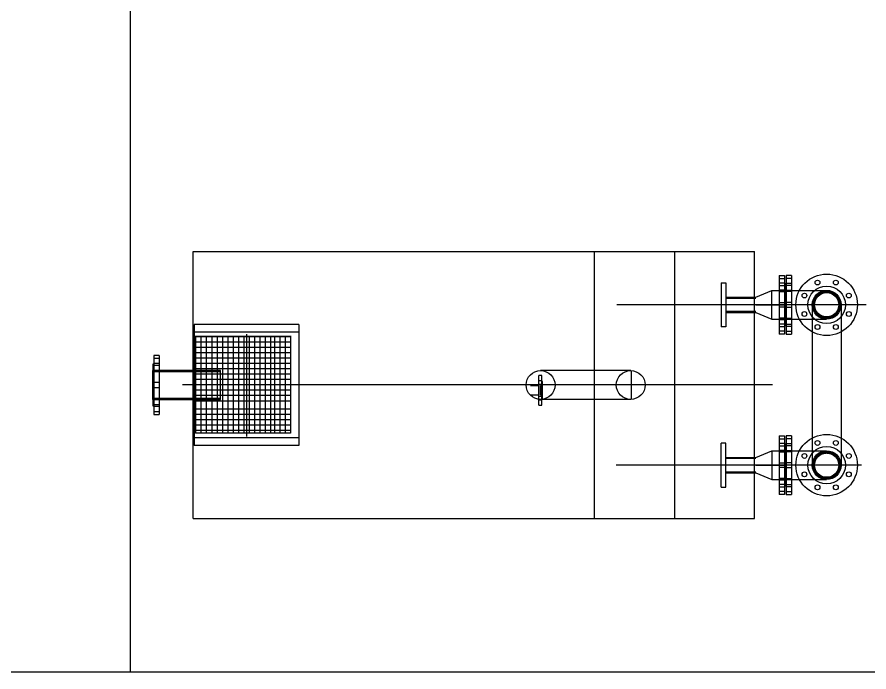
# Model space of a CAD drawing. Extents: x -84241 to 2571207, y -257021 to 1687411.
# Drawn here: x 76018 to 80798, y -15891 to -12215 of the extents above; entities that cross this region are included whole.
import ezdxf

# ---------------------------------------------------------------- set-up
doc = ezdxf.new("R2010")
doc.units = 0
doc.header["$LTSCALE"] = 1000
doc.linetypes.add('DASHED', pattern=[0.75, 0.5, -0.25])
doc.layers.get('0').update_dxf_attribs({"linetype": 'CONTINUOUS'})
doc.layers.add('W-NOTE', color=40, linetype='CONTINUOUS')

# ---------------------------------------------------------------- blocks, each defined once
blk = doc.blocks.new('隔油器平面')
at = {"color": 7}
for p, q in [((-289777.3, -224168.8), (-289777.3, -222668.8)), ((-289777.3, -222668.8), (-286627.3, -222668.8)), ((-287524.3, -224168.8), (-287524.3, -222668.8)), ((-286627.3, -224168.8), (-286627.3, -222668.8)), ((-289183.3, -223079.8), (-289771.3, -223079.8)), ((-289183.3, -223079.8), (-289183.3, -223757.8)), ((-289183.3, -223121.8), (-289777.3, -223121.8)), ((-289183.3, -223715.8), (-289777.3, -223715.8)), ((-289183.3, -223757.8), (-289771.3, -223757.8)), ((-289777.3, -224168.8), (-286627.3, -224168.8))]:
    blk.add_line(p, q, dxfattribs=at)
at = {"color": 8}
for p, q in [((-287074.3, -224165.8), (-287074.3, -222671.8)), ((-286489.3, -222803.8), (-286459.3, -222803.8)), ((-286489.3, -222803.8), (-286489.3, -222968.8)), ((-286459.3, -222803.8), (-286459.3, -222968.8)), ((-286450.3, -222803.8), (-286450.3, -222968.8)), ((-286420.3, -222803.8), (-286450.3, -222803.8)), ((-286420.3, -222803.8), (-286420.3, -222968.8)), ((-286813.3, -222845.1), (-286787.8, -222845.1)), ((-286813.3, -222845.1), (-286813.3, -222968.8)), ((-286787.8, -222845.1), (-286787.8, -222968.8)), ((-286459.3, -222851.8), (-286454.8, -222851.8)), ((-286454.8, -222851.8), (-286454.8, -223085.8)), ((-286450.3, -222851.8), (-286454.8, -222851.8)), ((-286454.8, -222851.8), (-286454.8, -223085.8)), ((-286619.8, -222926.1), (-286529.8, -222887.8)), ((-286529.8, -223049.8), (-286529.8, -222887.8)), ((-286529.8, -222887.8), (-286454.8, -222887.8)), ((-286457.8, -222887.8), (-286222.3, -222887.8)), ((-286787.8, -222926.1), (-286619.8, -222926.1)), ((-286787.8, -222931.3), (-286619.8, -222931.3)), ((-285999.7, -222968.8), (-287398.9, -222968.8)), ((-286813.3, -222968.8), (-286813.3, -223092.6)), ((-286787.8, -222968.8), (-286787.8, -223092.6)), ((-286619.8, -222968.8), (-286454.8, -222968.8)), ((-286489.3, -222968.8), (-286489.3, -223133.8)), ((-286459.3, -222968.8), (-286459.3, -223133.8)), ((-286450.3, -222968.8), (-286450.3, -223133.8)), ((-286420.3, -222968.8), (-286420.3, -223133.8)), ((-286303.3, -222968.8), (-286303.3, -223868.8)), ((-286141.3, -222968.8), (-286141.3, -223868.8)), ((-286619.8, -223006.3), (-286787.8, -223006.3)), ((-286787.8, -223011.6), (-286619.8, -223011.6)), ((-286619.8, -223011.6), (-286529.8, -223049.8)), ((-289771.3, -223079.8), (-289771.3, -223757.8)), ((-286529.8, -223049.8), (-286454.8, -223049.8)), ((-286492.3, -223049.8), (-286222.3, -223049.8)), ((-286454.8, -223085.8), (-286459.3, -223085.8)), ((-286454.8, -223085.8), (-286450.3, -223085.8)), ((-289477.3, -223133.9), (-289477.3, -223707.4)), ((-286787.8, -223092.6), (-286813.3, -223092.6)), ((-286459.3, -223133.8), (-286489.3, -223133.8)), ((-286450.3, -223133.8), (-286420.3, -223133.8)), ((-289226.8, -223145.8), (-289771.3, -223145.8)), ((-289229.8, -223148.8), (-289763.8, -223148.8)), ((-289763.8, -223148.8), (-289763.8, -223688.8)), ((-289229.8, -223178.8), (-289763.8, -223178.8)), ((-289733.8, -223148.8), (-289733.8, -223688.8)), ((-289703.8, -223148.8), (-289703.8, -223688.8)), ((-289672.3, -223148.8), (-289672.3, -223688.8)), ((-289642.3, -223148.8), (-289642.3, -223688.8)), ((-289612.3, -223148.8), (-289612.3, -223688.8)), ((-289582.3, -223148.8), (-289582.3, -223688.8)), ((-289552.3, -223148.8), (-289552.3, -223688.8)), ((-289522.3, -223148.8), (-289522.3, -223688.8)), ((-289492.3, -223148.8), (-289492.3, -223688.8)), ((-289462.3, -223148.8), (-289462.3, -223688.8)), ((-289432.3, -223148.8), (-289432.3, -223688.8)), ((-289402.3, -223148.8), (-289402.3, -223688.8)), ((-289372.3, -223148.8), (-289372.3, -223688.8)), ((-289342.3, -223148.8), (-289342.3, -223688.8)), ((-289319.8, -223148.8), (-289319.8, -223688.8)), ((-289289.8, -223148.8), (-289289.8, -223688.8)), ((-289259.8, -223148.8), (-289259.8, -223688.8)), ((-289229.8, -223148.8), (-289229.8, -223688.8)), ((-289229.8, -223208.8), (-289763.8, -223208.8)), ((-289997.8, -223253.8), (-289997.8, -223418.8)), ((-289967.8, -223253.8), (-289997.8, -223253.8)), ((-289967.8, -223253.8), (-289967.8, -223418.8)), ((-289229.8, -223238.8), (-289763.8, -223238.8)), ((-289229.8, -223268.8), (-289763.8, -223268.8)), ((-290002.3, -223301.8), (-290002.3, -223535.8)), ((-289997.8, -223301.8), (-290002.3, -223301.8)), ((-290002.3, -223301.8), (-290002.3, -223535.8)), ((-289229.8, -223298.8), (-289763.8, -223298.8)), ((-289229.8, -223328.8), (-289763.8, -223328.8)), ((-290002.3, -223337.8), (-290002.3, -223499.8)), ((-289624.3, -223337.8), (-290002.3, -223337.8)), ((-290002.3, -223499.8), (-290002.3, -223337.8)), ((-289624.3, -223345.1), (-290002.3, -223345.1)), ((-289229.8, -223358.8), (-289763.8, -223358.8)), ((-289624.3, -223499.8), (-289624.3, -223337.8)), ((-289624.3, -223499.8), (-289624.3, -223337.8)), ((-287837.3, -223531.4), (-287837.3, -223366.4)), ((-287820.3, -223366.4), (-287837.3, -223366.4)), ((-287321.8, -223337.8), (-287827.3, -223337.8)), ((-287820.3, -223531.4), (-287820.3, -223366.4)), ((-287318.8, -223337.8), (-287318.8, -223499.8)), ((-289997.8, -223418.8), (-289997.8, -223583.8)), ((-289967.8, -223418.8), (-289967.8, -223583.8)), ((-286525.6, -223418.8), (-289836.5, -223418.8)), ((-289229.8, -223388.8), (-289763.8, -223388.8)), ((-287837.3, -223423.9), (-287884.2, -223423.9)), ((-287820.3, -223395.7), (-287837.3, -223395.7)), ((-287837.3, -223413.7), (-287820.3, -223413.7)), ((-287817.3, -223423.9), (-287827.3, -223423.9)), ((-287827.3, -223473.9), (-287827.3, -223423.9)), ((-287817.3, -223398.9), (-287820.3, -223398.9)), ((-287817.3, -223498.9), (-287817.3, -223398.9)), ((-287817.3, -223498.9), (-287817.3, -223398.9)), ((-289229.8, -223448.8), (-289763.8, -223448.8)), ((-290002.3, -223492.5), (-289624.3, -223492.5)), ((-290002.3, -223499.8), (-289624.3, -223499.8)), ((-289229.8, -223478.8), (-289763.8, -223478.8)), ((-289229.8, -223508.8), (-289763.8, -223508.8)), ((-287884.2, -223473.9), (-287837.3, -223473.9)), ((-287820.3, -223484.1), (-287837.3, -223484.1)), ((-287837.3, -223502.1), (-287820.3, -223502.1)), ((-287827.3, -223473.9), (-287817.3, -223473.9)), ((-287321.8, -223499.8), (-287827.3, -223499.8)), ((-287820.3, -223498.9), (-287817.3, -223498.9)), ((-290002.3, -223535.8), (-290002.3, -223535.8)), ((-290002.3, -223535.8), (-289997.8, -223535.8)), ((-289229.8, -223553.8), (-289763.8, -223553.8)), ((-287837.3, -223531.4), (-287820.3, -223531.4)), ((-289997.8, -223583.8), (-289967.8, -223583.8)), ((-289229.8, -223583.8), (-289763.8, -223583.8)), ((-289229.8, -223613.8), (-289763.8, -223613.8)), ((-289229.8, -223643.8), (-289763.8, -223643.8)), ((-289229.8, -223673.8), (-289763.8, -223673.8)), ((-289229.8, -223688.8), (-289763.8, -223688.8)), ((-286489.3, -223703.8), (-286459.3, -223703.8)), ((-286489.3, -223703.8), (-286489.3, -223868.8)), ((-286459.3, -223703.8), (-286459.3, -223868.8)), ((-286450.3, -223703.8), (-286450.3, -223868.8)), ((-286420.3, -223703.8), (-286450.3, -223703.8)), ((-286420.3, -223703.8), (-286420.3, -223868.8)), ((-286787.8, -223745.1), (-286813.3, -223745.1)), ((-286813.3, -223868.8), (-286813.3, -223745.1)), ((-286787.8, -223868.8), (-286787.8, -223745.1)), ((-286459.3, -223751.8), (-286454.8, -223751.8)), ((-286454.8, -223751.8), (-286454.8, -223985.8)), ((-286450.3, -223751.8), (-286454.8, -223751.8)), ((-286454.8, -223751.8), (-286454.8, -223985.8)), ((-286619.8, -223826.1), (-286529.8, -223787.8)), ((-286529.8, -223787.8), (-286529.8, -223949.8)), ((-286529.8, -223787.8), (-286454.8, -223787.8)), ((-286492.3, -223787.8), (-286222.3, -223787.8)), ((-286787.8, -223826.1), (-286619.8, -223826.1)), ((-286619.8, -223831.3), (-286787.8, -223831.3)), ((-286027.3, -223868.8), (-287402.9, -223868.8)), ((-286813.3, -223992.6), (-286813.3, -223868.8)), ((-286787.8, -223992.6), (-286787.8, -223868.8)), ((-286619.8, -223868.8), (-286454.8, -223868.8)), ((-286489.3, -223868.8), (-286489.3, -224033.8)), ((-286459.3, -223868.8), (-286459.3, -224033.8)), ((-286450.3, -223868.8), (-286450.3, -224033.8)), ((-286420.3, -223868.8), (-286420.3, -224033.8)), ((-286787.8, -223906.3), (-286619.8, -223906.3)), ((-286787.8, -223911.6), (-286619.8, -223911.6)), ((-286619.8, -223911.6), (-286529.8, -223949.8)), ((-286529.8, -223949.8), (-286454.8, -223949.8)), ((-286457.8, -223949.8), (-286222.3, -223949.8)), ((-286813.3, -223992.6), (-286787.8, -223992.6)), ((-286454.8, -223985.8), (-286459.3, -223985.8)), ((-286454.8, -223985.8), (-286450.3, -223985.8)), ((-286459.3, -224033.8), (-286489.3, -224033.8)), ((-286450.3, -224033.8), (-286420.3, -224033.8))]:
    blk.add_line(p, q, dxfattribs=at)
at = {"color": 8, "linetype": 'DASHED', "ltscale": 1.333333}
for p, q in [((-286489.3, -222820.3), (-286459.3, -222820.3)), ((-286459.3, -222847.3), (-286489.3, -222847.3)), ((-286420.3, -222820.3), (-286450.3, -222820.3)), ((-286450.3, -222847.3), (-286420.3, -222847.3)), ((-286489.3, -222859.8), (-286459.3, -222859.8)), ((-286459.3, -222886.8), (-286489.3, -222886.8)), ((-286420.3, -222859.8), (-286450.3, -222859.8)), ((-286450.3, -222886.8), (-286420.3, -222886.8)), ((-286489.3, -222955.3), (-286459.3, -222955.3)), ((-286459.3, -222982.3), (-286489.3, -222982.3)), ((-286420.3, -222955.3), (-286450.3, -222955.3)), ((-286450.3, -222982.3), (-286420.3, -222982.3)), ((-286489.3, -223050.8), (-286459.3, -223050.8)), ((-286459.3, -223077.8), (-286489.3, -223077.8)), ((-286489.3, -223090.3), (-286459.3, -223090.3)), ((-286420.3, -223050.8), (-286450.3, -223050.8)), ((-286450.3, -223077.8), (-286420.3, -223077.8)), ((-286420.3, -223090.3), (-286450.3, -223090.3)), ((-286459.3, -223117.3), (-286489.3, -223117.3)), ((-286450.3, -223117.3), (-286420.3, -223117.3)), ((-289967.8, -223270.3), (-289997.8, -223270.3)), ((-289997.8, -223297.3), (-289967.8, -223297.3)), ((-289967.8, -223309.8), (-289997.8, -223309.8)), ((-289997.8, -223336.8), (-289967.8, -223336.8)), ((-289967.8, -223405.3), (-289997.8, -223405.3)), ((-289997.8, -223432.3), (-289967.8, -223432.3)), ((-289967.8, -223500.8), (-289997.8, -223500.8)), ((-289997.8, -223527.8), (-289967.8, -223527.8)), ((-289967.8, -223540.3), (-289997.8, -223540.3)), ((-289997.8, -223567.3), (-289967.8, -223567.3)), ((-286489.3, -223720.3), (-286459.3, -223720.3)), ((-286459.3, -223747.3), (-286489.3, -223747.3)), ((-286489.3, -223759.8), (-286459.3, -223759.8)), ((-286420.3, -223720.3), (-286450.3, -223720.3)), ((-286450.3, -223747.3), (-286420.3, -223747.3)), ((-286420.3, -223759.8), (-286450.3, -223759.8)), ((-286459.3, -223786.8), (-286489.3, -223786.8)), ((-286450.3, -223786.8), (-286420.3, -223786.8)), ((-286489.3, -223855.3), (-286459.3, -223855.3)), ((-286420.3, -223855.3), (-286450.3, -223855.3)), ((-286459.3, -223882.3), (-286489.3, -223882.3)), ((-286450.3, -223882.3), (-286420.3, -223882.3)), ((-286489.3, -223950.8), (-286459.3, -223950.8)), ((-286420.3, -223950.8), (-286450.3, -223950.8)), ((-286459.3, -223977.8), (-286489.3, -223977.8)), ((-286489.3, -223990.3), (-286459.3, -223990.3)), ((-286450.3, -223977.8), (-286420.3, -223977.8)), ((-286420.3, -223990.3), (-286450.3, -223990.3)), ((-286459.3, -224017.3), (-286489.3, -224017.3)), ((-286450.3, -224017.3), (-286420.3, -224017.3))]:
    blk.add_line(p, q, dxfattribs=at)
at = {"color": 8, "linetype": 'DASHED', "ltscale": 1.533333}
for p, q in [((-286489.3, -222892.3), (-286454.8, -222892.3)), ((-286420.3, -222892.3), (-286454.8, -222892.3)), ((-286454.8, -223045.3), (-286489.3, -223045.3)), ((-286454.8, -223045.3), (-286420.3, -223045.3)), ((-289967.8, -223342.3), (-290002.3, -223342.3)), ((-290002.3, -223495.3), (-289967.8, -223495.3)), ((-286489.3, -223792.3), (-286454.8, -223792.3)), ((-286420.3, -223792.3), (-286454.8, -223792.3)), ((-286454.8, -223945.3), (-286489.3, -223945.3)), ((-286454.8, -223945.3), (-286420.3, -223945.3))]:
    blk.add_line(p, q, dxfattribs=at)
at = {"color": 8, "linetype": 'DASHED', "ltscale": 1.533542}
for p, q in [((-286489.3, -222893.8), (-286454.8, -222893.8)), ((-286420.3, -222893.8), (-286454.8, -222893.8)), ((-286454.8, -223043.8), (-286489.3, -223043.8)), ((-286454.8, -223043.8), (-286420.3, -223043.8)), ((-289967.8, -223343.8), (-290002.3, -223343.8)), ((-290002.3, -223493.8), (-289967.8, -223493.8)), ((-286489.3, -223793.8), (-286454.8, -223793.8)), ((-286420.3, -223793.8), (-286454.8, -223793.8)), ((-286454.8, -223943.8), (-286489.3, -223943.8)), ((-286454.8, -223943.8), (-286420.3, -223943.8))]:
    blk.add_line(p, q, dxfattribs=at)
at = {"color": 8}
for centre, radius in [((-286222.3, -222968.8), 172.5), ((-286273.9, -222844.1), 13.5), ((-286170.6, -222844.1), 13.5), ((-286222.3, -222968.8), 105.2), ((-286222.3, -222968.8), 81), ((-286222.3, -222968.8), 72), ((-286347, -222917.1), 13.5), ((-286222.3, -222968.8), 68.2), ((-286097.6, -222917.1), 13.5), ((-286347, -223020.5), 13.5), ((-286097.6, -223020.5), 13.5), ((-286273.9, -223093.5), 13.5), ((-286170.6, -223093.5), 13.5), ((-287827.3, -223418.8), 81), ((-287321.8, -223418.8), 81), ((-286222.3, -223868.8), 172.5), ((-286273.9, -223744.1), 13.5), ((-286170.6, -223744.1), 13.5), ((-286347, -223817.1), 13.5), ((-286222.3, -223868.8), 105.2), ((-286222.3, -223868.8), 81), ((-286222.3, -223868.8), 72), ((-286222.3, -223868.8), 68.2), ((-286097.6, -223817.1), 13.5), ((-286347, -223920.5), 13.5), ((-286097.6, -223920.5), 13.5), ((-286273.9, -223993.5), 13.5), ((-286170.6, -223993.5), 13.5)]:
    blk.add_circle(centre, radius, dxfattribs=at)
at = {"color": 8, "linetype": 'DASHED', "ltscale": 8.993931, "extrusion": (0, 0, -1)}
for centre in [(286222.3, -222968.8), (286222.3, -223868.8)]:
    blk.add_circle(centre, 75.2, dxfattribs=at)
at = {"color": 8, "linetype": 'DASHED', "ltscale": 8.975979, "extrusion": (0, 0, -1)}
for centre in [(286222.3, -222968.8), (286222.3, -223868.8)]:
    blk.add_circle(centre, 75, dxfattribs=at)
at = {"color": 8, "linetype": 'DASHED', "extrusion": (0, 0, -1)}
for centre, radius, start, end in [((286222.3, -222968.8), 68.2, 135, 225), ((286222.3, -222968.8), 75, 135, 225), ((286222.3, -222968.8), 75, 225, 314.9944), ((286222.3, -222968.8), 68.2, 225, 314.9944), ((286222.3, -223868.8), 75, 45.0056, 135), ((286222.3, -223868.8), 68.2, 45.0056, 135), ((286222.3, -223868.8), 68.2, 135, 225), ((286222.3, -223868.8), 75, 135, 225)]:
    blk.add_arc(centre, radius, start, end, dxfattribs=at)
blk = doc.blocks.new('*U362')
at = {"layer": 'W-NOTE', "extrusion": (0, 0, -1), "xscale": -1, "zscale": -1}
blk.add_blockref('隔油器平面', (-286181.4, 223864.6), dxfattribs=at)

msp = doc.modelspace()

# ---------------------------------------------------------------- linework, layer by layer
for p, q in [((76653.3555, 17109.1701), (76653.3555, -15890.8299)), ((71237.8242, -15890.8299), (89794.0823, -15890.8299))]:
    msp.add_line(p, q)

# ---------------------------------------------------------------- block references
at = {"layer": 'W-NOTE'}
msp.add_blockref('*U362', (80601.7132, -14725.746, 0), dxfattribs=at)

doc.saveas('drawing.dxf')
